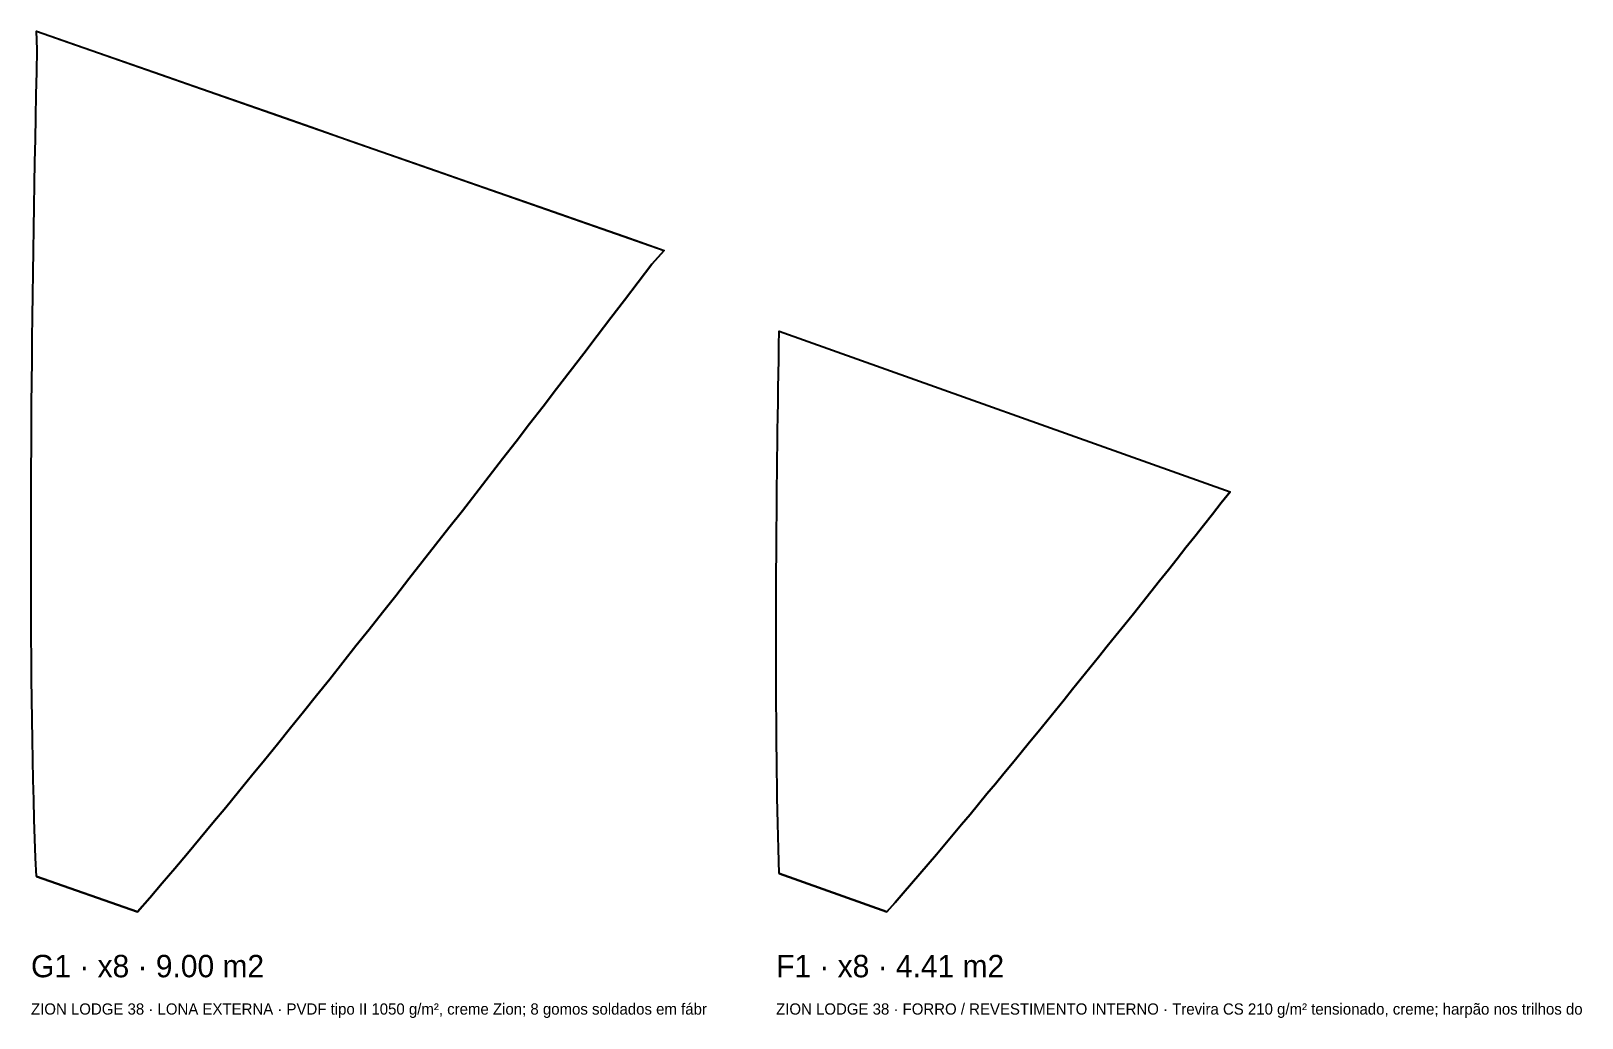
# Model space of a CAD drawing. Header units: metres. Extents: x 0 to 8.31, y -0.57 to 4.72.
import ezdxf

# ---------------------------------------------------------------- set-up
doc = ezdxf.new("R2010")
doc.units = ezdxf.units.M
for name, color, linetype in [('BOLSA', 30, 'Continuous'), ('CLAMP', 1, 'Continuous'), ('CONTORNO', 7, 'Continuous'), ('KEDER', 5, 'Continuous'), ('LINHA', 8, 'Continuous'), ('TEXTO', 2, 'Continuous')]:
    doc.layers.add(name, color=color, linetype=linetype)

msp = doc.modelspace()

# ---------------------------------------------------------------- linework, layer by layer
at = {"layer": 'BOLSA'}
msp.add_lwpolyline([(0.0286, 4.7192), (0.2387, 4.6458), (0.4489, 4.5724), (0.6591, 4.4989), (0.8693, 4.4255), (1.0795, 4.352), (1.2896, 4.2786), (1.4998, 4.2052), (1.71, 4.1317), (1.9202, 4.0583), (2.1304, 3.9849), (2.3405, 3.9114), (2.5507, 3.838), (2.7609, 3.7646), (2.9711, 3.6911), (3.1813, 3.6177), (3.3914, 3.5443)], dxfattribs=at)
at = {"layer": 'CLAMP'}
msp.add_lwpolyline([(0.0286, 0.1893), (0.5705, 0)], dxfattribs=at)
at = {"layer": 'CONTORNO'}
for points in [[(0.0286, 0.1893), (0.024, 0.2895), (0.0202, 0.392), (0.017, 0.496), (0.0142, 0.6011), (0.0117, 0.7072), (0.0095, 0.8142), (0.0076, 0.922), (0.0059, 1.0304), (0.0045, 1.1396), (0.0033, 1.2494), (0.0022, 1.3598), (0.0014, 1.4707), (0.0008, 1.5822), (0.0004, 1.6942), (0.0001, 1.8066), (0, 1.9196), (0.0001, 2.033), (0.0003, 2.1468), (0.0006, 2.2611), (0.0011, 2.3757), (0.0017, 2.4908), (0.0025, 2.6062), (0.0034, 2.7221), (0.0044, 2.8383), (0.0056, 2.9548), (0.0069, 3.0717), (0.0083, 3.189), (0.0098, 3.3065), (0.0114, 3.4244), (0.0132, 3.5427), (0.015, 3.6612), (0.017, 3.7801), (0.019, 3.8992), (0.0212, 4.0187), (0.0235, 4.1384), (0.0258, 4.2585), (0.0283, 4.3788), (0.0309, 4.4994), (0.0335, 4.6202), (0.0286, 4.7192), (3.3914, 3.5443), (3.3259, 3.4699), (3.2527, 3.3737), (3.1796, 3.2778), (3.1066, 3.1821), (3.0337, 3.0867), (2.9609, 2.9916), (2.8882, 2.8968), (2.8157, 2.8023), (2.7432, 2.708), (2.6708, 2.6141), (2.5985, 2.5205), (2.5264, 2.4273), (2.4543, 2.3343), (2.3824, 2.2417), (2.3106, 2.1495), (2.2389, 2.0576), (2.1674, 1.966), (2.096, 1.8748), (2.0247, 1.784), (1.9535, 1.6936), (1.8825, 1.6036), (1.8116, 1.5139), (1.7409, 1.4247), (1.6703, 1.336), (1.5999, 1.2477), (1.5296, 1.1599), (1.4595, 1.0725), (1.3896, 0.9857), (1.3199, 0.8994), (1.2504, 0.8137), (1.1811, 0.7285), (1.112, 0.644), (1.0431, 0.5601), (0.9745, 0.477), (0.9062, 0.3947), (0.8382, 0.3132), (0.7705, 0.2327), (0.7032, 0.1534), (0.6364, 0.0755), (0.5705, 0)], [(4.0083, 0.2056), (4.006, 0.2717), (4.004, 0.3387), (4.0022, 0.4063), (4.0006, 0.4745), (3.9991, 0.5431), (3.9978, 0.6122), (3.9967, 0.6817), (3.9957, 0.7515), (3.9948, 0.8217), (3.994, 0.8922), (3.9934, 0.963), (3.9928, 1.0341), (3.9924, 1.1055), (3.992, 1.1771), (3.9917, 1.249), (3.9916, 1.3211), (3.9915, 1.3935), (3.9914, 1.4661), (3.9915, 1.539), (3.9916, 1.612), (3.9919, 1.6853), (3.9922, 1.7588), (3.9925, 1.8325), (3.993, 1.9063), (3.9935, 1.9804), (3.994, 2.0546), (3.9947, 2.1291), (3.9954, 2.2037), (3.9961, 2.2785), (3.9969, 2.3534), (3.9978, 2.4286), (3.9988, 2.5039), (3.9998, 2.5793), (4.0008, 2.6549), (4.0019, 2.7307), (4.0031, 2.8066), (4.0043, 2.8827), (4.0056, 2.959), (4.0069, 3.0354), (4.0083, 3.1119), (6.4234, 2.251), (6.3761, 2.1908), (6.3288, 2.1308), (6.2816, 2.071), (6.2344, 2.0113), (6.1873, 1.9517), (6.1402, 1.8923), (6.0932, 1.8331), (6.0462, 1.774), (5.9993, 1.7151), (5.9525, 1.6564), (5.9057, 1.5978), (5.859, 1.5394), (5.8123, 1.4811), (5.7657, 1.4231), (5.7192, 1.3652), (5.6727, 1.3075), (5.6263, 1.2501), (5.58, 1.1928), (5.5338, 1.1357), (5.4876, 1.0788), (5.4415, 1.0221), (5.3955, 0.9657), (5.3495, 0.9094), (5.3037, 0.8534), (5.2579, 0.7977), (5.2122, 0.7421), (5.1666, 0.6869), (5.1211, 0.6319), (5.0757, 0.5772), (5.0304, 0.5228), (4.9852, 0.4687), (4.9401, 0.4149), (4.8952, 0.3614), (4.8503, 0.3083), (4.8057, 0.2556), (4.7611, 0.2034), (4.7168, 0.1516), (4.6726, 0.1004), (4.6287, 0.0498), (4.585, 0)]]:
    msp.add_lwpolyline(points, close=True, dxfattribs=at)
at = {"layer": 'KEDER'}
for points in [[(4.0083, 0.2056), (4.006, 0.2717), (4.004, 0.3387), (4.0022, 0.4063), (4.0006, 0.4745), (3.9991, 0.5431), (3.9978, 0.6122), (3.9967, 0.6817), (3.9957, 0.7515), (3.9948, 0.8217), (3.994, 0.8922), (3.9934, 0.963), (3.9928, 1.0341), (3.9924, 1.1055), (3.992, 1.1771), (3.9917, 1.249), (3.9916, 1.3211), (3.9915, 1.3935), (3.9914, 1.4661), (3.9915, 1.539), (3.9916, 1.612), (3.9919, 1.6853), (3.9922, 1.7588), (3.9925, 1.8325), (3.993, 1.9063), (3.9935, 1.9804), (3.994, 2.0546), (3.9947, 2.1291), (3.9954, 2.2037), (3.9961, 2.2785), (3.9969, 2.3534), (3.9978, 2.4286), (3.9988, 2.5039), (3.9998, 2.5793), (4.0008, 2.6549), (4.0019, 2.7307), (4.0031, 2.8066), (4.0043, 2.8827), (4.0056, 2.959), (4.0069, 3.0354), (4.0083, 3.1119)], [(4.0083, 3.1119), (6.4234, 2.251)], [(4.585, 0), (4.6287, 0.0498), (4.6726, 0.1004), (4.7168, 0.1516), (4.7611, 0.2034), (4.8057, 0.2556), (4.8503, 0.3083), (4.8952, 0.3614), (4.9401, 0.4149), (4.9852, 0.4687), (5.0304, 0.5228), (5.0757, 0.5772), (5.1211, 0.6319), (5.1666, 0.6869), (5.2122, 0.7421), (5.2579, 0.7977), (5.3037, 0.8534), (5.3495, 0.9094), (5.3955, 0.9657), (5.4415, 1.0221), (5.4876, 1.0788), (5.5338, 1.1357), (5.58, 1.1928), (5.6263, 1.2501), (5.6727, 1.3075), (5.7192, 1.3652), (5.7657, 1.4231), (5.8123, 1.4811), (5.859, 1.5394), (5.9057, 1.5978), (5.9525, 1.6564), (5.9993, 1.7151), (6.0462, 1.774), (6.0932, 1.8331), (6.1402, 1.8923), (6.1873, 1.9517), (6.2344, 2.0113), (6.2816, 2.071), (6.3288, 2.1308), (6.3761, 2.1908), (6.4234, 2.251)], [(4.0083, 0.2056), (4.585, 0)]]:
    msp.add_lwpolyline(points, dxfattribs=at)
at = {"layer": 'LINHA'}
for points in [[(0.0286, 0.1893), (0.024, 0.2895), (0.0202, 0.392), (0.017, 0.496), (0.0142, 0.6011), (0.0117, 0.7072), (0.0095, 0.8142), (0.0076, 0.922), (0.0059, 1.0304), (0.0045, 1.1396), (0.0033, 1.2494), (0.0022, 1.3598), (0.0014, 1.4707), (0.0008, 1.5822), (0.0004, 1.6942), (0.0001, 1.8066), (0, 1.9196), (0.0001, 2.033), (0.0003, 2.1468), (0.0006, 2.2611), (0.0011, 2.3757), (0.0017, 2.4908), (0.0025, 2.6062), (0.0034, 2.7221), (0.0044, 2.8383), (0.0056, 2.9548), (0.0069, 3.0717), (0.0083, 3.189), (0.0098, 3.3065), (0.0114, 3.4244), (0.0132, 3.5427), (0.015, 3.6612), (0.017, 3.7801), (0.019, 3.8992), (0.0212, 4.0187), (0.0235, 4.1384), (0.0258, 4.2585), (0.0283, 4.3788), (0.0309, 4.4994), (0.0335, 4.6202), (0.0286, 4.7192)], [(0.0286, 0.1893), (0.024, 0.2895), (0.0202, 0.392), (0.017, 0.496), (0.0142, 0.6011), (0.0117, 0.7072), (0.0095, 0.8142), (0.0076, 0.922), (0.0059, 1.0304), (0.0045, 1.1396), (0.0033, 1.2494), (0.0022, 1.3598), (0.0014, 1.4707), (0.0008, 1.5822), (0.0004, 1.6942), (0.0001, 1.8066), (0, 1.9196), (0.0001, 2.033), (0.0003, 2.1468), (0.0006, 2.2611), (0.0011, 2.3757), (0.0017, 2.4908), (0.0025, 2.6062), (0.0034, 2.7221), (0.0044, 2.8383), (0.0056, 2.9548), (0.0069, 3.0717), (0.0083, 3.189), (0.0098, 3.3065), (0.0114, 3.4244), (0.0132, 3.5427), (0.015, 3.6612), (0.017, 3.7801), (0.019, 3.8992), (0.0212, 4.0187), (0.0235, 4.1384), (0.0258, 4.2585), (0.0283, 4.3788), (0.0309, 4.4994), (0.0335, 4.6202), (0.0286, 4.7192)], [(0.5705, 0), (0.6364, 0.0755), (0.7032, 0.1534), (0.7705, 0.2327), (0.8382, 0.3132), (0.9062, 0.3947), (0.9745, 0.477), (1.0431, 0.5601), (1.112, 0.644), (1.1811, 0.7285), (1.2504, 0.8137), (1.3199, 0.8994), (1.3896, 0.9857), (1.4595, 1.0725), (1.5296, 1.1599), (1.5999, 1.2477), (1.6703, 1.336), (1.7409, 1.4247), (1.8116, 1.5139), (1.8825, 1.6036), (1.9535, 1.6936), (2.0247, 1.784), (2.096, 1.8748), (2.1674, 1.966), (2.2389, 2.0576), (2.3106, 2.1495), (2.3824, 2.2417), (2.4543, 2.3343), (2.5264, 2.4273), (2.5985, 2.5205), (2.6708, 2.6141), (2.7432, 2.708), (2.8157, 2.8023), (2.8882, 2.8968), (2.9609, 2.9916), (3.0337, 3.0867), (3.1066, 3.1821), (3.1796, 3.2778), (3.2527, 3.3737), (3.3259, 3.4699), (3.3914, 3.5443)]]:
    msp.add_lwpolyline(points, dxfattribs=at)

# ---------------------------------------------------------------- texts
at = {"layer": 'TEXTO'}
for s, height, p in [('G1 · x8 · 9.00 m2', 0.12, (0, -0.35)), ('F1 · x8 · 4.41 m2', 0.12, (3.9914, -0.35)), ('ZION LODGE 38 · LONA EXTERNA · PVDF tipo II 1050 g/m², creme Zion; 8 gomos soldados em fábr', 0.06, (0, -0.55)), ('ZION LODGE 38 · FORRO / REVESTIMENTO INTERNO · Trevira CS 210 g/m² tensionado, creme; harpão nos trilhos do', 0.06, (3.9914, -0.55))]:
    msp.add_text(s, height=height, dxfattribs=at).set_placement(p)

doc.saveas('drawing.dxf')
